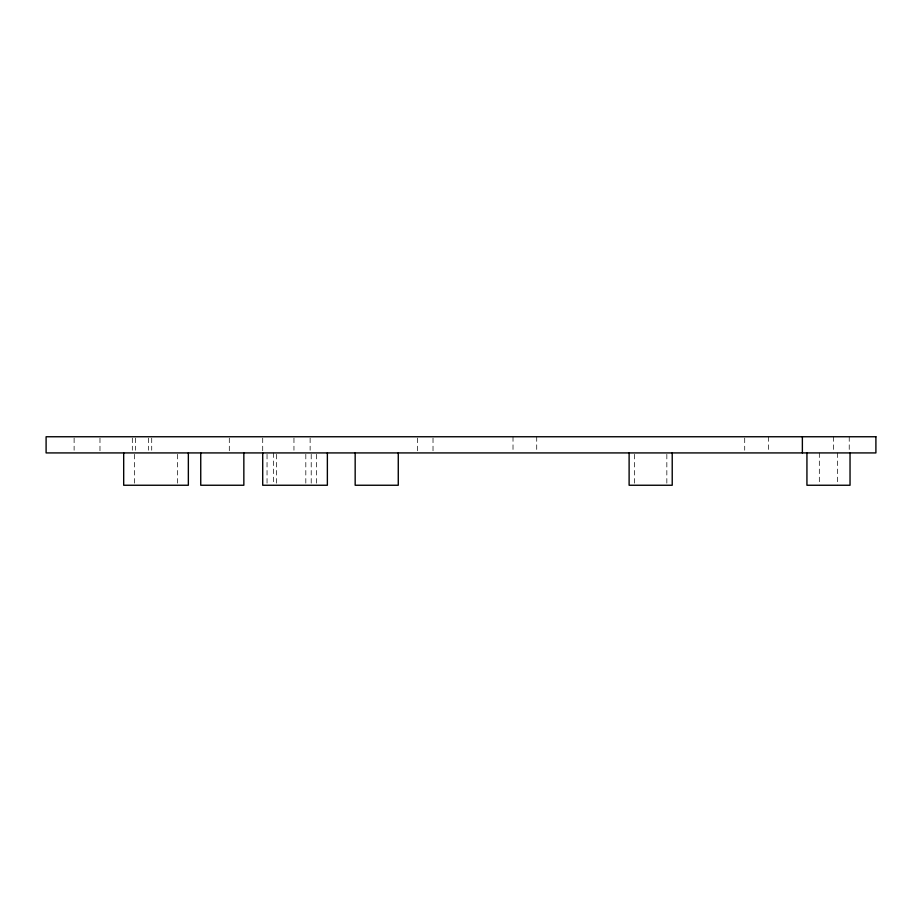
<?xml version="1.0" encoding="UTF-8"?>
<svg xmlns="http://www.w3.org/2000/svg" width="922" height="922" viewBox="0 0 922 922"><rect width="100%" height="100%" fill="white"/><g stroke="black" fill="none" stroke-linecap="round" stroke-linejoin="round"><path stroke-width="0.69" stroke-dasharray="4.61 3.46" d="M849.231 436.751L849.231 450.224M837.649 452.921L837.649 485.249M833.603 436.751L833.603 450.224M819.324 452.921L819.324 485.249M768.418 436.751L768.418 450.224M744.711 438.1L744.711 450.224M666.837 454.327L666.837 485.249M634.509 454.327L634.509 483.843M536.719 436.751L536.719 450.224M513.012 436.751L513.012 450.224M433.017 438.1L433.017 452.921M417.401 438.1L417.401 452.921M316.592 454.327L316.592 485.249M311.21 454.327L311.21 483.843M310.126 438.1L310.126 450.224M305.816 454.327L305.816 483.843M293.957 438.1L293.957 450.224M276.37 454.327L276.37 483.843M273.488 452.921L273.488 485.249M267.046 454.327L267.046 483.843M262.712 438.1L262.712 452.921M229.301 438.1L229.301 452.921M177.577 454.327L177.577 485.249M151.715 438.1L151.715 450.224M148.477 438.1L148.477 450.224M135.546 438.1L135.546 450.224M134.474 454.327L134.474 485.249M132.319 438.1L132.319 450.224M99.979 438.1L99.979 452.921M74.117 438.1L74.117 450.224"/><path stroke-width="1.38" d="M850.038 452.921L850.038 485.249L806.934 485.249L806.934 452.921M802.371 436.751L802.371 452.921M672.219 452.921L672.219 485.249L629.115 485.249L629.115 452.921M398.269 452.921L398.269 485.249L355.166 485.249L355.166 452.921M327.368 452.921L327.368 485.249L262.712 485.249L262.712 452.921M243.846 452.921L243.846 485.249L200.742 485.249L200.742 452.921M188.353 452.921L188.353 485.249L123.686 485.249L123.686 452.921M875.9 436.751L46.1 436.751L46.1 452.921L875.9 452.921L875.9 436.751"/></g></svg>
